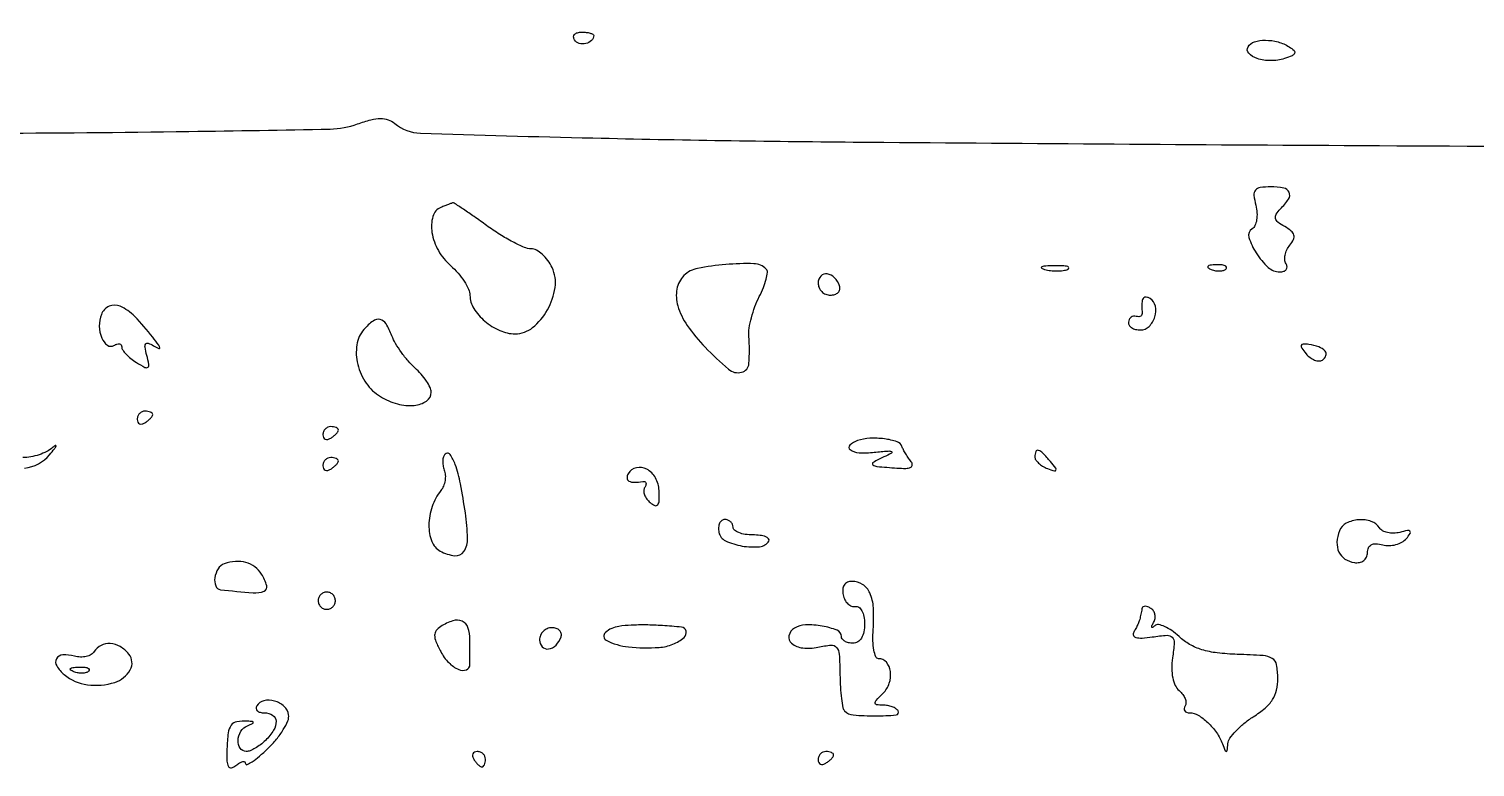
# Model space of a CAD drawing. Extents: x 0 to 5034, y 0 to 2560.
# Drawn here: x 3351 to 3537.9, y 2112 to 2207.4 of the extents above; entities that cross this region are included whole.
import ezdxf

# ---------------------------------------------------------------- set-up
doc = ezdxf.new("R2010")
doc.units = 0

msp = doc.modelspace()

# ---------------------------------------------------------------- linework, layer by layer
for points in [[(3564.186594, 2292.997566, -0.000219), (3535.849384, 2293.211074, -0.000812), (3518, 2293.382368, 0.00088), (3501.792066, 2293.535734, 0.000382), (3480.240625, 2293.685285, 0.000378), (3457.328168, 2293.809465, 0.000503), (3436.5, 2293.885671, -0.000176), (3417.956828, 2293.941421, -0.000277), (3402.0125, 2294.003805, -0.000068), (3388.054394, 2294.06803, -0.010798), (3386.5, 2294.108969, 0.009945), (3383.204374, 2294.201394, 0.000077), (3356.504636, 2294.414863, 0.000156), (3315.229798, 2294.725646, 0.000021), (3228.5, 2295.347967, -0.000415)], [(3345.316397, 2193.93915, 0.002684), (3371.684418, 2194.158846, 0.001663), (3389.929364, 2194.469496, 0.081838), (3393.480692, 2195.129179, -0.021262), (3395.210914, 2195.672861, -0.062544), (3396.444904, 2195.843001, -0.089783), (3397.412785, 2195.679848, -0.086878), (3398.274518, 2195.187133, 0.166729), (3401.589825, 2193.930512, 0.002208), (3423.895492, 2193.317637, 0.003724), (3457.546054, 2192.792479, 0.00065), (3521, 2192.35739, 0.00011), (3593.630372, 2191.969764, 0.003251)], [(3350.447524, 2150.64606, 0.196222), (3353.673984, 2152.366581, 0.007353), (3354.299347, 2153.142012, 0.071938), (3354.507986, 2153.506121, 0.737386), (3354.433177, 2153.566214, 0.031659), (3354.023466, 2153.25, -0.065519), (3353.307221, 2152.770689, -0.035191), (3352.321536, 2152.367188, -0.034346), (3351.240921, 2152.0918, -0.045247), (3350.228571, 2152, -0.012137)]]:
    msp.add_lwpolyline(points, format="xyb")
for points in [[(3424, 2206.559017, -0.211827), (3423.716404, 2205.919648, -0.127879), (3422.969093, 2205.529206, -0.122608), (3422.101938, 2205.54388, -0.191362), (3421.510081, 2205.983688, -0.136093), (3421.397824, 2206.36964, -0.190788), (3421.524436, 2206.701458, -0.140899), (3421.890269, 2206.925389, -0.067432), (3422.440983, 2207, -0.026751), (3423.038367, 2206.968016, -0.042195), (3423.542039, 2206.870461, -0.051652), (3423.89701, 2206.729146, -0.279105)], [(3513.882128, 2205.094011, -0.044386), (3514.502688, 2204.619028, -0.312853), (3514.582094, 2204.26786, -0.200936), (3514.267395, 2203.950143, -0.021566), (3513.273005, 2203.586649, -0.076865), (3511.498374, 2203.311349, -0.078257), (3509.735049, 2203.588176, -0.124348), (3508.653422, 2204.265312, -0.341855), (3508.564761, 2205.104785, -0.182058), (3509.39056, 2205.741798, -0.074866), (3510.811349, 2205.952792, -0.066467), (3512.437457, 2205.732313, -0.074405)], [(3509.561975, 2184.609094, -0.04556), (3509.712399, 2183.645434, -0.054184), (3509.671494, 2182.726278, -0.062986), (3509.458938, 2181.983011, -0.154429), (3509.092142, 2181.556947, 0.340752), (3508.679523, 2180.462046, 0.069141), (3509.612732, 2178.451117, 0.062265), (3511.168857, 2176.592043, 0.1896), (3512.674027, 2176, 0.076663), (3513.178145, 2176.077751, 0.154071), (3513.504357, 2176.306618, 0.18634), (3513.603917, 2176.646679, 0.118027), (3513.472927, 2177.043805, -0.121005), (3513.310835, 2177.545099, -0.06868), (3513.352648, 2178.185037, -0.062128), (3513.580969, 2178.859338, -0.060609), (3513.969361, 2179.463083, 0.059396), (3514.439867, 2180.190598, 0.183508), (3514.492997, 2180.763696, 0.157175), (3514.149216, 2181.285758, 0.040789), (3513.305451, 2181.856999, -0.034861), (3512.428975, 2182.435373, -0.171378), (3512.109917, 2182.924116, -0.205353), (3512.198015, 2183.449355, -0.052361), (3512.75, 2184.137721, 0.048195), (3513.79805, 2185.422686, 0.25673), (3513.872511, 2186.293736, 0.247707), (3513.173034, 2186.845432, 0.045579), (3511.480948, 2187, 0.032347), (3510.124871, 2186.912179, 0.193648), (3509.519902, 2186.572272, 0.198843), (3509.328028, 2185.914348, 0.03429)], [(3404.25, 2184.337719, 0.232039), (3403.206326, 2183.17445, 0.110413), (3403.092315, 2181.115539, 0.086648), (3403.920474, 2178.755478, 0.086402), (3405.5, 2176.813051, -0.034334), (3406.456675, 2175.858397, -0.035144), (3407.265625, 2174.788861, -0.03746), (3407.8286, 2173.764224, -0.10729), (3408, 2172.974652, 0.14191), (3408.488042, 2171.289738, 0.075558), (3409.922491, 2169.63666, 0.072462), (3411.864366, 2168.417605, 0.104356), (3413.843439, 2168, 0.172416), (3416.10422, 2168.803474, 0.094778), (3418.01621, 2171.078741, 0.091497), (3419.001543, 2173.980176, 0.145772), (3418.626724, 2176.554053, 0.049847), (3418.077039, 2177.484256, 0.052014), (3417.360986, 2178.272775, 0.057671), (3416.594758, 2178.813312, 0.124204), (3415.900038, 2178.992198, -0.101001), (3415.032112, 2179.173741, -0.018767), (3413.553535, 2179.878958, -0.019432), (3411.86157, 2180.85093, -0.016657), (3410.158697, 2182, 0.003945), (3408.552508, 2183.144303, 0.006267), (3407.157867, 2184.095559, 0.001957), (3405.943682, 2184.89479, 0.222169), (3405.758659, 2184.921053, 0.016576), (3405.59665, 2184.865672, 0.001604), (3405.208794, 2184.717133, 0.002036), (3404.747594, 2184.536645, 0.001608)], [(3435.660448, 2175.517591, 0.152497), (3434.74647, 2173.773666, 0.117599), (3434.863131, 2171.617436, 0.081058), (3436.08563, 2169.086267, 0.037769), (3438.404449, 2166.260648, 0.025788), (3441.41918, 2163.415138, 0.242388), (3443.100639, 2163.022566, 0.323495), (3444.059187, 2164.163332, 0.03809), (3444.048402, 2167.679207, -0.05877), (3444.088259, 2168.722216, -0.025492), (3444.373442, 2170.083075, -0.024798), (3444.827728, 2171.515395, -0.030142), (3445.397829, 2172.802423, 0.023877), (3445.935236, 2173.975746, 0.034016), (3446.28891, 2175.065747, 0.036216), (3446.443903, 2175.950883, 0.225286), (3446.293451, 2176.373216, 0.191803), (3444.702836, 2177.057739, 0.026928), (3441.058699, 2176.961319, 0.028577), (3437.425019, 2176.458759, 0.14879)], [(3453, 2174.583333, 0.099038), (3453.120875, 2173.979073, 0.097945), (3453.465104, 2173.465104, 0.097945), (3453.979073, 2173.120875, 0.099038), (3454.583333, 2173, 0.077096), (3455.158616, 2173.089234, 0.119977), (3455.585286, 2173.348828, 0.144529), (3455.795817, 2173.735738, 0.134046), (3455.770833, 2174.1875, 0.113253), (3455.122932, 2175.250696, 0.165501), (3454.153639, 2175.742973, 0.244413), (3453.346973, 2175.459866, 0.190724)], [(3482.269032, 2176.307009, 0.037336), (3483.036634, 2176.167106, 0.029507), (3483.880008, 2176.127736, 0.030339), (3484.671085, 2176.185595, 0.06278), (3485.269032, 2176.344063, 0.31318), (3485.386009, 2176.52287, 0.333666), (3485.257153, 2176.684921, 0.052471), (3484.580113, 2176.787295, 0.014395), (3483.5, 2176.805051, 0.012823), (3482.431793, 2176.764444, 0.080377), (3481.900903, 2176.643467, 0.597527), (3481.883358, 2176.48334, 0.087174)], [(3503.8125, 2176.316886, 0.051402), (3504.359369, 2176.160852, 0.05415), (3504.916927, 2176.123424, 0.060344), (3505.402231, 2176.202593, 0.126455), (3505.729167, 2176.395833, 0.296942), (3505.77538, 2176.614691, 0.208169), (3505.592839, 2176.799335, 0.077125), (3505.112848, 2176.910055, 0.028489), (3504.416667, 2176.921053, 0.018894), (3503.670344, 2176.862007, 0.168741), (3503.37858, 2176.720685, 0.470617), (3503.395823, 2176.538436, 0.054073)], [(3494.881579, 2172.309017, 0.022289), (3494.844744, 2171.944741, 0.014052), (3494.83273, 2171.517336, 0.014106), (3494.844631, 2171.095576, 0.025051), (3494.881579, 2170.75, -0.12901), (3494.854957, 2170.484671, -0.162681), (3494.700839, 2170.29375, -0.133789), (3494.435117, 2170.210642, -0.077171), (3494.1, 2170.25, 0.11039), (3493.749164, 2170.267928, 0.119228), (3493.435, 2170.132812, 0.113761), (3493.206961, 2169.862485, 0.093907), (3493.1, 2169.5, 0.168696), (3493.191038, 2169.119049, 0.108012), (3493.515435, 2168.79375, 0.084061), (3494.029171, 2168.574199, 0.059104), (3494.654671, 2168.5, 0.197179), (3495.770248, 2168.957733, 0.123534), (3496.513587, 2170.180419, 0.126021), (3496.583739, 2171.590598, 0.206932), (3495.910933, 2172.555046, 0.072163), (3495.553783, 2172.710062, 0.125664), (3495.2328, 2172.715008, 0.160215), (3494.999675, 2172.571325, 0.139745)], [(3360.361626, 2170.5, 0.097096), (3360.097504, 2168.986962, 0.09178), (3360.414447, 2167.453454, 0.139062), (3361.136762, 2166.528898, 0.305181), (3361.992937, 2166.495635, -0.0596), (3362.378805, 2166.674716, -0.127623), (3362.704175, 2166.694779, -0.191343), (3362.916765, 2166.558394, -0.156836), (3363, 2166.299564, 0.153003), (3363.123134, 2165.906594, 0.03757), (3363.555409, 2165.37466, 0.034981), (3364.167003, 2164.812451, 0.028801), (3364.890755, 2164.300297, 0.014621), (3365.988344, 2163.658666, 0.281727), (3366.366345, 2163.677374, 0.29956), (3366.5062, 2164.017593, 0.015924), (3366.233232, 2165.216122, -0.020237), (3366.005638, 2166.256787, -0.196912), (3366.099479, 2166.68857, -0.343573), (3366.418329, 2166.789325, -0.046684), (3367.092476, 2166.464413, 0.020811), (3367.775186, 2166.090742, 0.584016), (3367.909828, 2166.182459, 0.138454), (3367.783031, 2166.519818, 0.005754), (3367, 2167.558042, 0.028339), (3364.672499, 2170.242177, 0.095946), (3362.778116, 2171.561887, 0.213017), (3361.362225, 2171.558209, 0.198037)], [(3394.307192, 2168.565393, 0.144045), (3393.380958, 2166.569079, 0.097579), (3393.497651, 2164.047895, 0.091309), (3394.593277, 2161.613521, 0.105839), (3396.441173, 2159.875096, 0.070188), (3398.625305, 2158.941744, 0.088452), (3400.811987, 2158.750461, 0.127305), (3402.391143, 2159.313403, 0.248724), (3403, 2160.461644, 0.115413), (3402.859582, 2161.061868, 0.033531), (3402.378788, 2161.888778, 0.031769), (3401.694598, 2162.775445, 0.029211), (3400.885237, 2163.595012, -0.031974), (3400.012491, 2164.488581, -0.022068), (3399.138918, 2165.601347, -0.022319), (3398.391074, 2166.750814, -0.041747), (3397.909988, 2167.75, 0.043841), (3397.163028, 2169.284936, 0.204714), (3396.383696, 2169.848898, 0.220818), (3395.479438, 2169.654187, 0.050922)], [(3516.057499, 2165.430717, 0.057839), (3516.575529, 2164.935862, 0.069725), (3517.163196, 2164.608881, 0.082515), (3517.727586, 2164.4922, 0.14929), (3518.179838, 2164.611146, 0.174572), (3518.62756, 2165.174461, 0.268114), (3518.508192, 2165.769411, 0.12951), (3517.725197, 2166.295141, 0.04703), (3516.415248, 2166.615318, 0.032229), (3515.671466, 2166.675915, 0.335379), (3515.438726, 2166.506105, 0.231359), (3515.494308, 2166.164781, 0.019148)], [(3365, 2156.940983, 0.108972), (3365.078288, 2156.586039, 0.182303), (3365.29375, 2156.3746, 0.161196), (3365.6179, 2156.343488, 0.082592), (3366, 2156.5, 0.029505), (3366.382774, 2156.768994, 0.035638), (3366.70625, 2157.066025, 0.038439), (3366.934461, 2157.34829, 0.151918), (3367, 2157.559017, 0.210953), (3366.92554, 2157.727648, 0.081139), (3366.70625, 2157.870461, 0.061769), (3366.382849, 2157.967655, 0.042167), (3366, 2158, 0.105053), (3365.618444, 2157.918938, 0.099167), (3365.29375, 2157.688914, 0.09642), (3365.076123, 2157.345238, 0.093332)], [(3389, 2154.940983, 0.108972), (3389.078288, 2154.586039, 0.182303), (3389.29375, 2154.3746, 0.161196), (3389.6179, 2154.343488, 0.082592), (3390, 2154.5, 0.029505), (3390.382774, 2154.768994, 0.035638), (3390.70625, 2155.066025, 0.038439), (3390.934461, 2155.34829, 0.151918), (3391, 2155.559017, 0.210953), (3390.92554, 2155.727648, 0.081139), (3390.70625, 2155.870461, 0.061769), (3390.382849, 2155.967655, 0.042167), (3390, 2156, 0.105053), (3389.618444, 2155.918938, 0.099167), (3389.29375, 2155.688914, 0.09642), (3389.076123, 2155.345238, 0.093332)], [(3458.087565, 2154.195855, 0.106572), (3457.090839, 2153.606364, 0.478132), (3457.130347, 2153.023164, 0.141608), (3458.285737, 2152.627659, 0.037766), (3460.25, 2152.680765, -0.004461), (3462.036993, 2152.848523, -0.134322), (3462.477069, 2152.767368, -0.610296), (3462.48195, 2152.575797, -0.015529), (3461.5, 2152.077857, 0.014834), (3460.108905, 2151.374872, 0.526517), (3460.07708, 2151.069798, 0.155206), (3460.599186, 2150.850584, 0.003915), (3463.190196, 2150.638355, 0.023282), (3464.322381, 2150.60739, 0.10188), (3464.972043, 2150.754217, 0.289616), (3465.170391, 2151.055869, 0.179536), (3465.025233, 2151.469596, -0.021285), (3464.673258, 2151.932443, -0.015747), (3464.32286, 2152.471836, -0.015977), (3464.023766, 2153.003218, -0.034132), (3463.835037, 2153.434527, 0.233472), (3463.194526, 2154.052923, 0.044382), (3461.565671, 2154.417854, 0.045085), (3459.689745, 2154.495913, 0.068413)], [(3389, 2150.940983, 0.108972), (3389.078288, 2150.586039, 0.182303), (3389.29375, 2150.3746, 0.161196), (3389.6179, 2150.343488, 0.082592), (3390, 2150.5, 0.029505), (3390.382774, 2150.768994, 0.035638), (3390.70625, 2151.066025, 0.038439), (3390.934461, 2151.34829, 0.151918), (3391, 2151.559017, 0.210953), (3390.92554, 2151.727648, 0.081139), (3390.70625, 2151.870461, 0.061769), (3390.382849, 2151.967655, 0.042167), (3390, 2152, 0.105053), (3389.618444, 2151.918938, 0.099167), (3389.29375, 2151.688914, 0.09642), (3389.076123, 2151.345238, 0.093332)], [(3404.780286, 2152.446953, 0.125837), (3404.573514, 2152.098092, 0.059158), (3404.486031, 2151.577551, 0.053176), (3404.520774, 2150.978405, 0.050601), (3404.680777, 2150.389499, -0.077945), (3404.816219, 2149.756627, -0.054482), (3404.777059, 2149.026731, -0.054047), (3404.579854, 2148.315413, -0.072702), (3404.246071, 2147.737265, 0.084879), (3403.10964, 2145.65398, 0.079686), (3402.697042, 2143.264603, 0.092143), (3403.060537, 2141.16977, 0.182957), (3404.15257, 2139.918347, 0.091633), (3406.044407, 2139.315175, 0.285383), (3407.208412, 2139.849157, 0.15464), (3407.697164, 2141.562655, 0.029319), (3407.40941, 2144.838668, 0.011362), (3406.764788, 2148.61762, 0.035274), (3406.095001, 2151.113336, 0.073905), (3405.426867, 2152.395897, 0.461164)], [(3481, 2152.106989, 0.148172), (3481.117443, 2151.719384, 0.058677), (3481.482174, 2151.291272, 0.05126), (3482.013435, 2150.891147, 0.0442), (3482.641444, 2150.584097, 0.012731), (3483.541716, 2150.264678, 0.389672), (3483.741192, 2150.355597, 0.27071), (3483.707299, 2150.617386, 0.008807), (3483.018999, 2151.477108, 0.017238), (3482.053128, 2152.562498, 0.127361), (3481.469452, 2152.925, 0.389178), (3481.129499, 2152.765008, 0.097466)], [(3428.444954, 2149.910933, 0.153604), (3428.304514, 2149.358043, 0.261698), (3428.553879, 2148.967276, 0.128294), (3429.24085, 2148.802295, 0.038143), (3430.32433, 2148.906356, -0.122521), (3430.591925, 2148.887101, -0.236158), (3430.741038, 2148.739745, -0.161917), (3430.74273, 2148.477599, -0.059817), (3430.58534, 2148.138083, 0.141835), (3430.466132, 2147.710323, 0.083935), (3430.56038, 2147.184891, 0.072039), (3430.848097, 2146.643906, 0.06144), (3431.291414, 2146.173111, 0.071425), (3431.90154, 2145.798943, 0.34782), (3432.267022, 2145.896935, 0.153616), (3432.455729, 2146.439829, 0.018359), (3432.446678, 2147.726763, 0.117061), (3431.979152, 2149.372382, 0.141255), (3430.841332, 2150.498595, 0.185174), (3429.507581, 2150.677606, 0.198663)], [(3440.176676, 2142.336799, 0.240103), (3441.03198, 2141.242202, 0.066092), (3443.181944, 2140.567156, 0.065936), (3445.439234, 2140.475549, 0.235753), (3446.632122, 2141.213778, 0.336059), (3446.603785, 2141.511706, 0.116795), (3446.223586, 2141.769047, 0.061374), (3445.50697, 2141.944337, 0.029334), (3444.559017, 2142, -0.037227), (3443.579009, 2142.073066, -0.055981), (3442.751711, 2142.29375, -0.073461), (3442.186221, 2142.616918, -0.230178), (3442, 2143, 0.106506), (3441.917795, 2143.381539, 0.099407), (3441.684711, 2143.70625, 0.096023), (3441.336415, 2143.92393, 0.092041), (3440.926676, 2144, 0.167243), (3440.543898, 2143.868282, 0.121677), (3440.263617, 2143.511435, 0.092747), (3440.132612, 2142.972998, 0.061504)], [(3520.374286, 2142.532989, 0.077913), (3520.057457, 2141.053022, 0.124299), (3520.30294, 2139.789854, 0.138906), (3521.086755, 2138.887698, 0.108852), (3522.304209, 2138.425857, 0.085339), (3522.965694, 2138.442092, 0.113354), (3523.513292, 2138.686994, 0.122171), (3523.871698, 2139.128968, 0.109998), (3524, 2139.705115, -0.100158), (3524.128177, 2140.338569, -0.175375), (3524.487188, 2140.726641, -0.134047), (3525.094342, 2140.856402, -0.049998), (3525.963232, 2140.719866, 0.069325), (3526.795437, 2140.621756, 0.059144), (3527.671104, 2140.744469, 0.061554), (3528.456372, 2141.058417, 0.093972), (3529.020383, 2141.52456, 0.025978), (3529.516463, 2142.189764, 0.364678), (3529.485925, 2142.464879, 0.242983), (3529.16024, 2142.559994, 0.0158), (3528.17001, 2142.334208, -0.056909), (3527.376484, 2142.220697, -0.061596), (3526.59949, 2142.29446, -0.069548), (3525.954784, 2142.5346, -0.131193), (3525.553842, 2142.912882, 0.175684), (3524.492068, 2143.753045, 0.099021), (3522.841807, 2143.959043, 0.100306), (3521.256707, 2143.514963, 0.184887)], [(3376.25, 2138.271617, 0.171942), (3375.453261, 2137.630236, 0.101451), (3375.029356, 2136.469829, 0.124877), (3375.137249, 2135.399146, 0.28593), (3375.75, 2134.918758, 0.007067), (3379.972365, 2134.521674, 0.110787), (3381.398044, 2134.724098, 0.39422), (3381.748041, 2135.433993, 0.067914), (3381.064655, 2136.929626, 0.090772), (3380.190818, 2137.876582, 0.093434), (3379.046577, 2138.440874, 0.086652), (3377.701944, 2138.574374, 0.065925)], [(3388.552786, 2134.08541, 0.099038), (3388.401684, 2133.679226, 0.097945), (3388.417584, 2133.244476, 0.097945), (3388.597789, 2132.848514, 0.099038), (3388.91459, 2132.552786, 0.099038), (3389.320774, 2132.401684, 0.097945), (3389.755524, 2132.417584, 0.097945), (3390.151486, 2132.597789, 0.099038), (3390.447214, 2132.91459, 0.099038), (3390.598316, 2133.320774, 0.097945), (3390.582416, 2133.755524, 0.097945), (3390.402211, 2134.151486, 0.099038), (3390.08541, 2134.447214, 0.099038), (3389.679226, 2134.598316, 0.097945), (3389.244476, 2134.582416, 0.097945), (3388.848514, 2134.402211, 0.099038)], [(3456.236066, 2134.25, 0.066051), (3456.471389, 2133.599713, 0.082719), (3456.8561, 2133.0875, 0.098335), (3457.325854, 2132.789373, 0.145115), (3457.80939, 2132.75, -0.212098), (3458.269113, 2132.651518, -0.114259), (3458.655939, 2132.205308, -0.077372), (3458.914868, 2131.45492, -0.044487), (3459, 2130.5, -0.04716), (3458.90137, 2129.456621, -0.088208), (3458.6, 2128.666667, -0.118484), (3458.11998, 2128.177821, -0.140575), (3457.5, 2128, -0.056963), (3456.926261, 2128.065576, -0.07631), (3456.440625, 2128.259505, -0.095371), (3456.115097, 2128.546414, -0.166053), (3456, 2128.883423, 0.309854), (3455.456868, 2129.675708, 0.048303), (3453.52862, 2130.214298, 0.048492), (3451.378301, 2130.384389, 0.134706), (3449.936531, 2129.960774, 0.197561), (3449.223398, 2128.976761, 0.289267), (3449.556072, 2127.993136, 0.145347), (3451.023, 2127.385294, 0.080262), (3452.976579, 2127.494856, -0.032132), (3454.67574, 2127.75507, -0.250749), (3455.387659, 2127.45101, -0.155491), (3455.72482, 2126.574644, -0.01124), (3455.820155, 2123.94796, 0.011968), (3455.881792, 2122.315342, 0.016379), (3456.020475, 2120.850991, 0.013143), (3456.204918, 2119.658578, 0.15258), (3456.421498, 2119.245168, 0.178277), (3457.545084, 2118.726395, 0.020103), (3460.397136, 2118.613673, 0.020728), (3463.083052, 2118.726948, 0.55989), (3463.346372, 2119.25, 0.114424), (3463.060394, 2119.537766, 0.04955), (3462.574114, 2119.779687, 0.045513), (3461.98254, 2119.944467, 0.045205), (3461.369554, 2120, -0.028712), (3460.54896, 2120.047161, -0.384068), (3460.365309, 2120.255464, -0.185946), (3460.508994, 2120.616774, -0.009801), (3461.386082, 2121.528939, 0.115158), (3462.191451, 2122.824745, 0.11386), (3462.344434, 2124.348813, 0.145203), (3461.821923, 2125.534455, 0.220291), (3460.816542, 2126, -0.308418), (3460.459459, 2126.243416, -0.047982), (3460.211973, 2127.109749, -0.039499), (3460.085347, 2128.329868, -0.024137), (3460.119833, 2129.777869, 0.031863), (3460.143412, 2132.594281, 0.090525), (3459.686404, 2134.49558, 0.145912), (3458.752235, 2135.590749, 0.144695), (3457.367659, 2136, 0.105294), (3456.777877, 2135.874406, 0.145301), (3456.369047, 2135.524272, 0.126976), (3456.18346, 2134.966858, 0.071145)], [(3494.875, 2132.559017, 0.003419), (3494.817158, 2132.291773, 0.001585), (3494.745502, 2131.943899, 0.00157), (3494.672535, 2131.577992, 0.002187), (3494.609687, 2131.25, -0.043231), (3494.509036, 2130.888225, -0.016687), (3494.310291, 2130.406277, -0.016375), (3494.058846, 2129.895243, -0.019445), (3493.7875, 2129.430944, 0.239512), (3493.747212, 2129.019486, 0.241127), (3494.055807, 2128.746078, 0.080026), (3494.859144, 2128.671896, 0.019527), (3496.185836, 2128.813967, -0.018771), (3498.091916, 2129.020995, -0.221398), (3498.770266, 2128.761694, -0.214529), (3499.020575, 2128.0701, -0.017587), (3498.80343, 2126.114042, 0.036733), (3498.70487, 2124.753126, 0.049484), (3498.828125, 2123.52499, 0.057958), (3499.152433, 2122.528702, 0.112366), (3499.659397, 2121.867713, -0.057473), (3500.122871, 2121.383242, -0.069478), (3500.429669, 2120.834379, -0.082348), (3500.540045, 2120.30787, -0.150086), (3500.429973, 2119.886693, 0.105579), (3500.309252, 2119.548859, 0.180421), (3500.375011, 2119.260466, 0.163934), (3500.621985, 2119.06695, 0.085118), (3501.012412, 2119, -0.135659), (3502.102658, 2118.698651, -0.054611), (3503.344956, 2117.757273, -0.051029), (3504.478886, 2116.44137, -0.058879), (3505.260338, 2114.982143, 0.005923), (3505.616661, 2114.105049, 0.308952), (3505.762587, 2114.010738, 0.376084), (3505.877875, 2114.117063, 0.007057), (3505.959573, 2115, -0.133427), (3506.213719, 2115.710678, -0.036197), (3506.972472, 2116.646875, -0.033933), (3508.022482, 2117.624094, -0.029564), (3509.242786, 2118.5, 0.034481), (3510.76928, 2119.618569, 0.075482), (3511.72123, 2120.706574, 0.086073), (3512.233692, 2121.930927, 0.056591), (3512.404265, 2123.452773, 0.043442), (3512.247117, 2125.228383, 0.218454), (3511.694101, 2126.027683, 0.117669), (3510.498768, 2126.398928, 0.009369), (3507.167037, 2126.559426, -0.021696), (3504.574953, 2126.74842, -0.045348), (3502.596664, 2127.163467, -0.056037), (3501.012266, 2127.850951, -0.058276), (3499.64285, 2128.865799, 0.033931), (3498.704302, 2129.63468, 0.049887), (3497.779058, 2130.162998, 0.062569), (3496.997384, 2130.399804, 0.230548), (3496.515488, 2130.259146, -0.035074), (3496.231779, 2130.035735, -0.484959), (3496.123727, 2130.069889, -0.205385), (3496.131798, 2130.254983, -0.017903), (3496.355987, 2130.680902, 0.08588), (3496.537391, 2131.179442, 0.091062), (3496.53532, 2131.699422, 0.096704), (3496.352269, 2132.15984, 0.111964), (3496.016312, 2132.489919, 0.044063), (3495.617799, 2132.690102, 0.079408), (3495.261823, 2132.769314, 0.124846), (3495.004789, 2132.720431, 0.232684)], [(3404.219878, 2130.157054, 0.088762), (3403.641496, 2129.626273, 0.164261), (3403.439756, 2129.028761, 0.100012), (3403.603698, 2128.217348, 0.021526), (3404.219878, 2126.914481, 0.072013), (3405.250094, 2125.497321, 0.096208), (3406.553677, 2124.592796, 0.199741), (3407.538081, 2124.572628, 0.308511), (3408, 2125.25), (3408, 2126.514062), (3408, 2128.5, 0.083878), (3407.742781, 2130.022515, 0.208687), (3406.991985, 2130.834611, 0.182721), (3405.799848, 2130.896272, 0.064004)], [(3417, 2128.416667, 0.190724), (3417.346973, 2127.540134, 0.244413), (3418.153639, 2127.257027, 0.165501), (3419.122932, 2127.749304, 0.113253), (3419.770833, 2128.8125, 0.134046), (3419.795817, 2129.264262, 0.144529), (3419.585286, 2129.651172, 0.119977), (3419.158616, 2129.910766, 0.077096), (3418.583333, 2130, 0.099038), (3417.979073, 2129.879125, 0.097945), (3417.465104, 2129.534896, 0.097945), (3417.120875, 2129.020927, 0.099038)], [(3427.25, 2130.180449, 0.145252), (3425.499637, 2129.378618, 0.527454), (3425.617963, 2128.380437, 0.095762), (3428.485642, 2127.52117, 0.042673), (3432.444984, 2127.462218, 0.075645), (3434.221674, 2127.862149, 0.091283), (3435.673699, 2128.761353, 0.273338), (3435.923288, 2129.566437, 0.320491), (3435.333333, 2130.081242, 0.008536), (3432.869506, 2130.279045, 0.012693), (3430.707219, 2130.360507, 0.014565), (3428.832664, 2130.328909, 0.023779)], [(3359.446158, 2126.912882, -0.127969), (3359.049257, 2126.533626, -0.070112), (3358.417591, 2126.289993, -0.062485), (3357.659422, 2126.211384, -0.058638), (3356.888137, 2126.319002, 0.074823), (3355.370369, 2126.481121, 0.261845), (3354.56416, 2125.981102, 0.273406), (3354.592201, 2125.056207, 0.078661), (3355.576059, 2123.936877, 0.140818), (3358.564197, 2122.627724, 0.111206), (3362.095689, 2122.940615, 0.1869), (3364.088161, 2124.549897, 0.313334), (3363.912073, 2126.605946, 0.087928), (3362.790093, 2127.556105, 0.115166), (3361.509882, 2127.949237, 0.133255), (3360.324215, 2127.713419, 0.139888)], [(3358.729167, 2124.395833, -0.126455), (3358.402231, 2124.202593, -0.060344), (3357.916927, 2124.123424, -0.05415), (3357.359369, 2124.160852, -0.051402), (3356.8125, 2124.316886, -0.054073), (3356.395823, 2124.538436, -0.470617), (3356.37858, 2124.720685, -0.168741), (3356.670344, 2124.862007, -0.018894), (3357.416667, 2124.921053, -0.028489), (3358.112848, 2124.910055, -0.077125), (3358.592839, 2124.799335, -0.208169), (3358.77538, 2124.614691, -0.296942)], [(3380.444954, 2119.910933, 0.158234), (3380.360563, 2119.565646, 0.191241), (3380.505305, 2119.267587, 0.126796), (3380.88443, 2119.066068, 0.059147), (3381.440983, 2119, -0.142445), (3382.49784, 2118.692676, -0.246921), (3382.941474, 2117.919049, -0.150174), (3382.630791, 2116.758695, -0.056476), (3381.571429, 2115.428571, -0.033666), (3380.945711, 2114.881883, -0.032922), (3380.247768, 2114.419643, -0.034745), (3379.581833, 2114.098219, -0.095343), (3379.071429, 2114, -0.254354), (3378.300858, 2114.419109, -0.158292), (3378.029212, 2115.438083, -0.124477), (3378.394014, 2116.612688, -0.160984), (3379.25, 2117.337719, 0.009076), (3379.909806, 2117.617987, 0.295955), (3380, 2117.757018, 0.382689), (3379.903389, 2117.864758, 0.011437), (3379.25, 2117.921053, 0.057412), (3377.883518, 2117.850447, 0.194224), (3377.136366, 2117.392371, 0.131139), (3376.746302, 2116.405312, 0.021375), (3376.595221, 2114.333969, 0.015207), (3376.595762, 2112.766081, 0.117162), (3376.786075, 2112.06207, 0.348004), (3377.16297, 2111.901063, 0.107199), (3377.75, 2112.206413, -0.03689), (3378.230349, 2112.548964, -0.091401), (3378.632812, 2112.702036, -0.198386), (3378.888446, 2112.647405, -0.246989), (3379, 2112.435354, 0.545983), (3379.194854, 2112.310104, 0.042051), (3379.85139, 2112.679303, 0.028212), (3380.785347, 2113.393336, 0.013711), (3381.89835, 2114.402613, 0.029773), (3382.990639, 2115.581505, 0.03456), (3383.877313, 2116.827018, 0.036999), (3384.463365, 2117.964896, 0.137703), (3384.565222, 2118.756576, 0.17446), (3383.986218, 2119.839043, 0.115768), (3382.740146, 2120.525729, 0.122338), (3381.371854, 2120.566374, 0.203609)], [(3408.5, 2113, 0.029505), (3408.768994, 2112.617226, 0.035638), (3409.066025, 2112.29375, 0.038439), (3409.34829, 2112.065539, 0.151918), (3409.559017, 2112, 0.210953), (3409.727648, 2112.07446, 0.081139), (3409.870461, 2112.29375, 0.061769), (3409.967655, 2112.617151, 0.042167), (3410, 2113, 0.105053), (3409.918938, 2113.381556, 0.099167), (3409.688914, 2113.70625, 0.09642), (3409.345238, 2113.923877, 0.093332), (3408.940983, 2114, 0.108972), (3408.586039, 2113.921712, 0.182303), (3408.3746, 2113.70625, 0.161196), (3408.343488, 2113.3821, 0.082592)], [(3453, 2112.940983, 0.108972), (3453.078288, 2112.586039, 0.182303), (3453.29375, 2112.3746, 0.161196), (3453.6179, 2112.343488, 0.082592), (3454, 2112.5, 0.029505), (3454.382774, 2112.768994, 0.035638), (3454.70625, 2113.066025, 0.038439), (3454.934461, 2113.34829, 0.151918), (3455, 2113.559017, 0.210953), (3454.92554, 2113.727648, 0.081139), (3454.70625, 2113.870461, 0.061769), (3454.382849, 2113.967655, 0.042167), (3454, 2114, 0.105053), (3453.618444, 2113.918938, 0.099167), (3453.29375, 2113.688914, 0.09642), (3453.076123, 2113.345238, 0.093332)]]:
    msp.add_lwpolyline(points, format="xyb", close=True)

doc.saveas('drawing.dxf')
